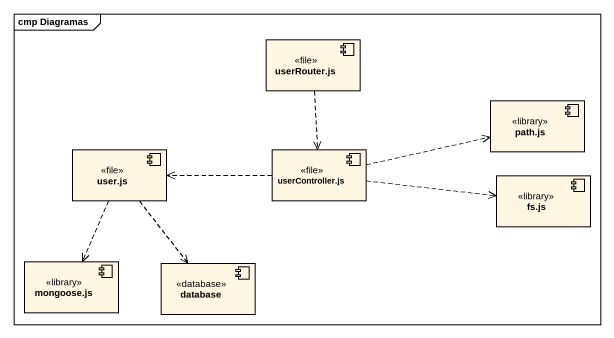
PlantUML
@startuml
mainframe cmp Diagramas
component "userRouter.js" as userRouter_js <<file>>
component "path.js" as path_js <<library>>
component "user.js" as user_js <<file>>
component "userController.js" as userController_js <<file>>
component "fs.js" as fs_js <<library>>
component "mongoose.js" as mongoose_js <<library>>
component "database" as database_ <<database>>
userRouter_js ..> userController_js
user_js ..> mongoose_js
user_js ..> database_
userController_js .right.> path_js
userController_js .left.> user_js
userController_js .right.> fs_js
@enduml
